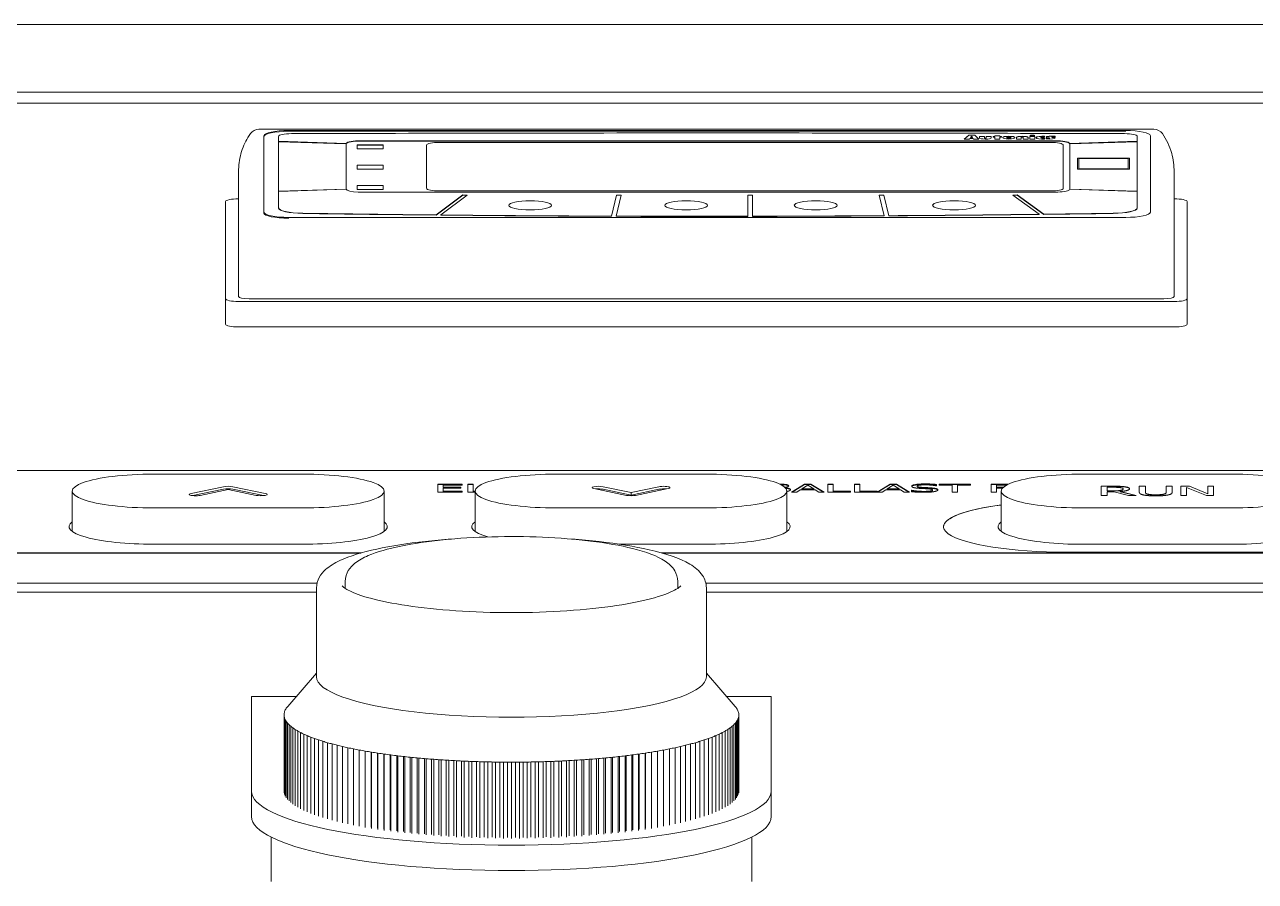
# Model space of a CAD drawing. Header units: millimetres. Extents: x 4969 to 37601, y -771 to 6478.
# Drawn here: x 28546.2 to 28640.9, y 858.5 to 924.4 of the extents above; entities that cross this region are included whole.
import ezdxf

# ---------------------------------------------------------------- set-up
doc = ezdxf.new("R2010")
doc.units = ezdxf.units.MM
doc.header["$LTSCALE"] = 7
doc.header["$MEASUREMENT"] = 0
doc.layers.get('0').update_dxf_attribs({"linetype": 'CONTINUOUS'})
doc.layers.add('REMOTE BOX ASSY(OP)$0$가시적인 것(ISO)', color=3, linetype='CONTINUOUS', lineweight=5)

# ---------------------------------------------------------------- blocks, each defined once
blk = doc.blocks.new('A$C43C71315')
at = {"layer": 'REMOTE BOX ASSY(OP)$0$가시적인 것(ISO)'}
for p, q in [((150, 1089.103), (-550, 1089.103)), ((-525, 1083.905), (125, 1083.905)), ((120.4, 1083.067), (-520.4, 1083.067)), ((-169.444, 1081.05), (-100.556, 1081.05)), ((-167.921, 1080.502), (-167.921, 1080.503)), ((-167.921, 1080.127), (-167.921, 1080.502)), ((-167.921, 1080.118), (-167.921, 1080.127)), ((-162.719, 1079.965), (-167.921, 1080.127)), ((-162.719, 1079.955), (-167.921, 1080.118)), ((-167.921, 1080.09), (-162.742, 1079.929)), ((-167.921, 1076.272), (-167.921, 1080.09)), ((-162.729, 1079.947), (-162.742, 1079.929)), ((-162.729, 1079.937), (-162.719, 1079.955)), ((-162.729, 1076.433), (-162.729, 1079.947)), ((-162.729, 1079.927), (-162.719, 1079.946)), ((-162.719, 1079.965), (-162.719, 1079.955)), ((-162.719, 1079.955), (-162.719, 1079.946)), ((-161.615, 1080.164), (-108.143, 1080.164)), ((-161.615, 1080.144), (-108.143, 1080.144)), ((-108.529, 1080.041), (-155.529, 1080.041)), ((-108.529, 1080.041), (-155.529, 1080.041)), ((-115.152, 1080.298), (-114.807, 1080.597)), ((-114.752, 1080.298), (-115.152, 1080.298)), ((-115.14, 1080.298), (-114.807, 1080.587)), ((-114.807, 1080.597), (-114.333, 1080.597)), ((-114.807, 1080.597), (-114.807, 1080.587)), ((-114.807, 1080.587), (-114.333, 1080.587)), ((-114.719, 1080.336), (-114.752, 1080.298)), ((-114.459, 1080.336), (-114.719, 1080.336)), ((-114.615, 1080.469), (-114.668, 1080.4)), ((-114.668, 1080.4), (-114.668, 1080.39)), ((-114.668, 1080.4), (-114.506, 1080.4)), ((-114.506, 1080.39), (-114.668, 1080.39)), ((-114.574, 1080.526), (-114.579, 1080.526)), ((-114.506, 1080.4), (-114.546, 1080.469)), ((-114.506, 1080.4), (-114.506, 1080.39)), ((-114.431, 1080.298), (-114.459, 1080.336)), ((-114.029, 1080.298), (-114.431, 1080.298)), ((-114.333, 1080.597), (-114.029, 1080.298)), ((-114.333, 1080.597), (-114.333, 1080.587)), ((-114.333, 1080.587), (-114.039, 1080.298)), ((-113.977, 1080.384), (-113.977, 1080.501)), ((-113.977, 1080.501), (-113.603, 1080.501)), ((-113.603, 1080.491), (-113.977, 1080.491)), ((-113.603, 1080.501), (-113.603, 1080.395)), ((-113.603, 1080.385), (-113.603, 1080.395)), ((-113.456, 1080.395), (-113.456, 1080.501)), ((-113.456, 1080.501), (-113.082, 1080.501)), ((-113.082, 1080.491), (-113.456, 1080.491)), ((-113.456, 1080.385), (-113.456, 1080.395)), ((-113.082, 1080.501), (-113.082, 1080.384)), ((-112.936, 1080.439), (-112.936, 1080.501)), ((-112.936, 1080.501), (-112.791, 1080.501)), ((-112.791, 1080.491), (-112.936, 1080.491)), ((-112.791, 1080.439), (-112.936, 1080.439)), ((-112.791, 1080.501), (-112.791, 1080.556)), ((-112.791, 1080.556), (-112.418, 1080.556)), ((-112.418, 1080.546), (-112.791, 1080.546)), ((-112.791, 1080.491), (-112.791, 1080.501)), ((-112.791, 1080.298), (-112.791, 1080.439)), ((-112.418, 1080.298), (-112.791, 1080.298)), ((-112.418, 1080.556), (-112.418, 1080.501)), ((-112.418, 1080.501), (-112.275, 1080.501)), ((-112.418, 1080.491), (-112.418, 1080.501)), ((-112.275, 1080.491), (-112.418, 1080.491)), ((-112.275, 1080.439), (-112.418, 1080.439)), ((-112.418, 1080.439), (-112.418, 1080.298)), ((-112.275, 1080.501), (-112.275, 1080.439)), ((-111.877, 1080.393), (-111.877, 1080.403)), ((-111.576, 1080.393), (-111.576, 1080.403)), ((-111.134, 1080.298), (-111.134, 1080.415)), ((-110.761, 1080.298), (-111.134, 1080.298)), ((-110.761, 1080.405), (-110.761, 1080.298)), ((-110.613, 1080.298), (-110.613, 1080.405)), ((-110.241, 1080.298), (-110.613, 1080.298)), ((-110.241, 1080.415), (-110.241, 1080.298)), ((-110.101, 1080.298), (-110.101, 1080.501)), ((-110.101, 1080.501), (-109.729, 1080.501)), ((-109.729, 1080.491), (-110.101, 1080.491)), ((-109.729, 1080.298), (-110.101, 1080.298)), ((-109.729, 1080.501), (-109.729, 1080.298)), ((-109.248, 1080.395), (-109.248, 1080.405)), ((-108.982, 1080.508), (-108.982, 1080.439)), ((-108.982, 1080.37), (-108.982, 1080.298)), ((-108.859, 1080.303), (-108.859, 1080.369)), ((-108.565, 1080.362), (-108.565, 1080.372)), ((-108.43, 1080.435), (-108.43, 1080.445)), ((-108.151, 1080.507), (-108.151, 1080.451)), ((-101.836, 1080.127), (-107.039, 1079.965)), ((-101.836, 1080.118), (-107.039, 1079.955)), ((-107.039, 1079.955), (-107.039, 1079.965)), ((-107.039, 1079.955), (-107.029, 1079.937)), ((-107.039, 1079.945), (-107.039, 1079.955)), ((-107.039, 1079.945), (-107.029, 1079.928)), ((-107.029, 1079.947), (-107.015, 1079.929)), ((-107.029, 1079.947), (-107.029, 1076.433)), ((-107.015, 1079.929), (-101.836, 1080.09)), ((-101.836, 1080.493), (-101.836, 1080.503)), ((-101.836, 1080.502), (-101.836, 1080.127)), ((-101.836, 1080.118), (-101.836, 1080.127)), ((-101.836, 1080.09), (-101.836, 1076.272)), ((-161.878, 1079.842), (-161.878, 1079.53)), ((-159.878, 1079.842), (-161.878, 1079.842)), ((-159.878, 1079.832), (-161.878, 1079.832)), ((-161.878, 1079.53), (-159.878, 1079.53)), ((-159.878, 1079.53), (-159.878, 1079.842)), ((-156.529, 1079.833), (-156.529, 1076.506)), ((-156.529, 1079.833), (-156.529, 1076.506)), ((-107.529, 1076.506), (-107.529, 1079.833)), ((-107.529, 1076.506), (-107.529, 1079.833)), ((-161.878, 1078.283), (-161.878, 1077.971)), ((-159.878, 1078.283), (-161.878, 1078.283)), ((-159.878, 1078.273), (-161.878, 1078.273)), ((-161.878, 1077.971), (-159.878, 1077.971)), ((-159.878, 1077.971), (-159.878, 1078.283)), ((-106.425, 1077.99), (-106.425, 1078.822)), ((-106.425, 1078.822), (-102.425, 1078.822)), ((-102.425, 1078.812), (-106.425, 1078.812)), ((-102.425, 1077.99), (-106.425, 1077.99)), ((-106.325, 1078.011), (-106.325, 1078.801)), ((-106.325, 1078.801), (-102.525, 1078.801)), ((-106.325, 1078.001), (-106.325, 1078.011)), ((-102.525, 1078.011), (-106.325, 1078.011)), ((-102.525, 1078.001), (-106.325, 1078.001)), ((-102.525, 1078.801), (-102.525, 1078.011)), ((-102.525, 1078.001), (-102.525, 1078.011)), ((-102.425, 1078.822), (-102.425, 1077.99)), ((-171, 1077.766), (-171, 1070.614)), ((-99, 1070.614), (-99, 1077.766)), ((-167.921, 1076.272), (-162.729, 1076.433)), ((-162.729, 1076.431), (-167.921, 1076.27)), ((-167.921, 1076.27), (-167.921, 1076.272)), ((-167.921, 1074.996), (-167.921, 1076.27)), ((-162.729, 1076.433), (-162.729, 1076.431)), ((-161.878, 1076.723), (-161.878, 1076.411)), ((-159.878, 1076.723), (-161.878, 1076.723)), ((-159.878, 1076.713), (-161.878, 1076.713)), ((-161.878, 1076.411), (-159.878, 1076.411)), ((-108.143, 1076.214), (-161.615, 1076.214)), ((-159.878, 1076.411), (-159.878, 1076.723)), ((-155.529, 1076.298), (-108.529, 1076.298)), ((-155.529, 1076.298), (-108.529, 1076.298)), ((-107.029, 1076.433), (-101.836, 1076.272)), ((-107.029, 1076.433), (-107.029, 1076.431)), ((-101.836, 1076.27), (-107.029, 1076.431)), ((-101.836, 1076.272), (-101.836, 1076.27)), ((-101.836, 1076.27), (-101.836, 1074.996)), ((-172, 1068.002), (-172, 1075.487)), ((-153.739, 1075.997), (-155.802, 1074.455)), ((-153.739, 1075.987), (-155.802, 1074.445)), ((-155.441, 1074.451), (-153.399, 1075.977)), ((-153.739, 1075.987), (-153.739, 1075.997)), ((-153.399, 1075.977), (-153.739, 1075.997)), ((-153.411, 1075.968), (-153.739, 1075.987)), ((-141.919, 1075.989), (-142.307, 1074.363)), ((-141.919, 1075.979), (-142.307, 1074.354)), ((-141.954, 1074.362), (-141.567, 1075.985)), ((-141.919, 1075.979), (-141.919, 1075.989)), ((-141.567, 1075.985), (-141.919, 1075.989)), ((-141.569, 1075.975), (-141.919, 1075.979)), ((-131.809, 1075.987), (-131.809, 1074.353)), ((-131.456, 1075.987), (-131.809, 1075.987)), ((-131.456, 1075.977), (-131.809, 1075.977)), ((-131.456, 1074.353), (-131.456, 1075.987)), ((-121.34, 1075.989), (-121.693, 1075.985)), ((-121.693, 1075.985), (-121.309, 1074.395)), ((-121.34, 1075.979), (-121.69, 1075.975)), ((-121.34, 1075.979), (-121.34, 1075.989)), ((-120.957, 1074.397), (-121.34, 1075.989)), ((-120.957, 1074.387), (-121.34, 1075.979)), ((-111.078, 1075.997), (-111.418, 1075.977)), ((-111.418, 1075.977), (-109.397, 1074.505)), ((-111.078, 1075.987), (-111.405, 1075.968)), ((-111.078, 1075.987), (-111.078, 1075.997)), ((-109.036, 1074.509), (-111.078, 1075.997)), ((-109.036, 1074.5), (-111.078, 1075.987)), ((-98, 1075.487), (-98, 1068.002)), ((-167.921, 1074.986), (-167.921, 1074.996)), ((-155.802, 1074.445), (-155.802, 1074.455)), ((-155.441, 1074.441), (-155.441, 1074.451)), ((-142.307, 1074.354), (-142.307, 1074.363)), ((-141.954, 1074.353), (-141.954, 1074.362)), ((-131.809, 1074.343), (-131.809, 1074.353)), ((-131.456, 1074.343), (-131.456, 1074.353)), ((-121.309, 1074.385), (-121.309, 1074.395)), ((-120.957, 1074.387), (-120.957, 1074.397)), ((-109.397, 1074.495), (-109.397, 1074.505)), ((-109.036, 1074.5), (-109.036, 1074.509)), ((-101.836, 1074.986), (-101.836, 1074.996)), ((-171, 1070.614), (-171, 1068.168)), ((-99, 1068.168), (-99, 1070.614)), ((-172, 1068.002), (-172, 1066.046)), ((-99, 1067.794), (-171, 1067.794)), ((-99.8, 1068.002), (-170.2, 1068.002)), ((-98, 1066.046), (-98, 1068.002)), ((-99, 1065.838), (-171, 1065.838)), ((-9.5, 1054.792), (-197.426, 1054.792)), ((-166.05, 1054.506), (-177.55, 1054.506)), ((-135.05, 1054.506), (-146.55, 1054.506)), ((-94.55, 1054.506), (-106.05, 1054.506)), ((-174.654, 1053.02), (-172.154, 1053.54)), ((-174.517, 1052.853), (-172.154, 1053.344)), ((-171.446, 1053.54), (-168.946, 1053.02)), ((-171.446, 1053.344), (-169.083, 1052.853)), ((-155.664, 1053.743), (-153.787, 1053.743)), ((-155.664, 1053.119), (-155.664, 1053.743)), ((-155.664, 1053.713), (-153.787, 1053.713)), ((-155.265, 1053.669), (-155.265, 1053.498)), ((-153.787, 1053.669), (-155.265, 1053.669)), ((-155.265, 1053.498), (-153.886, 1053.498)), ((-155.265, 1053.498), (-155.265, 1053.469)), ((-155.265, 1053.469), (-153.886, 1053.469)), ((-155.265, 1053.424), (-155.265, 1053.193)), ((-153.886, 1053.424), (-155.265, 1053.424)), ((-153.886, 1053.498), (-153.886, 1053.424)), ((-153.787, 1053.743), (-153.787, 1053.669)), ((-153.349, 1053.743), (-152.95, 1053.743)), ((-153.349, 1053.119), (-153.349, 1053.743)), ((-153.349, 1053.713), (-152.95, 1053.713)), ((-152.95, 1053.743), (-152.95, 1053.193)), ((-141.154, 1052.873), (-143.654, 1053.393)), ((-142.946, 1053.54), (-140.8, 1053.093)), ((-142.946, 1053.344), (-140.8, 1052.898)), ((-140.8, 1053.093), (-138.654, 1053.54)), ((-140.8, 1052.898), (-138.654, 1053.344)), ((-137.946, 1053.393), (-140.446, 1052.873)), ((-129.079, 1053.591), (-129.079, 1053.59)), ((-128.975, 1053.717), (-128.975, 1053.688)), ((-128.45, 1053.119), (-127.438, 1053.743)), ((-128.402, 1053.119), (-127.438, 1053.713)), ((-127.202, 1053.658), (-127.664, 1053.364)), ((-127.664, 1053.364), (-127.664, 1053.335)), ((-127.664, 1053.364), (-126.738, 1053.364)), ((-127.664, 1053.335), (-126.738, 1053.335)), ((-127.438, 1053.743), (-126.947, 1053.743)), ((-127.438, 1053.743), (-127.438, 1053.713)), ((-127.438, 1053.713), (-126.947, 1053.713)), ((-126.738, 1053.364), (-127.202, 1053.658)), ((-126.947, 1053.743), (-125.936, 1053.119)), ((-126.947, 1053.743), (-126.947, 1053.713)), ((-126.947, 1053.713), (-125.983, 1053.119)), ((-126.738, 1053.364), (-126.738, 1053.335)), ((-125.651, 1053.743), (-125.253, 1053.743)), ((-125.651, 1053.119), (-125.651, 1053.743)), ((-125.651, 1053.713), (-125.253, 1053.713)), ((-125.253, 1053.743), (-125.253, 1053.193)), ((-123.6, 1053.743), (-123.201, 1053.743)), ((-123.6, 1053.119), (-123.6, 1053.743)), ((-123.6, 1053.713), (-123.201, 1053.713)), ((-123.201, 1053.743), (-123.201, 1053.193)), ((-121.861, 1053.125), (-120.86, 1053.743)), ((-121.823, 1053.119), (-120.86, 1053.713)), ((-120.624, 1053.658), (-121.086, 1053.364)), ((-121.086, 1053.364), (-121.086, 1053.335)), ((-121.086, 1053.364), (-120.159, 1053.364)), ((-121.086, 1053.335), (-120.159, 1053.335)), ((-120.86, 1053.743), (-120.86, 1053.713)), ((-120.86, 1053.743), (-120.369, 1053.743)), ((-120.86, 1053.713), (-120.369, 1053.713)), ((-120.159, 1053.364), (-120.624, 1053.658)), ((-120.369, 1053.743), (-119.357, 1053.119)), ((-120.369, 1053.743), (-120.369, 1053.713)), ((-120.369, 1053.713), (-119.405, 1053.119)), ((-120.159, 1053.364), (-120.159, 1053.335)), ((-118.783, 1053.584), (-118.783, 1053.555)), ((-117.298, 1053.614), (-117.327, 1053.614)), ((-117.298, 1053.713), (-117.298, 1053.614)), ((-117.082, 1053.743), (-114.67, 1053.743)), ((-117.082, 1053.669), (-117.082, 1053.743)), ((-117.082, 1053.713), (-114.67, 1053.713)), ((-116.075, 1053.669), (-117.082, 1053.669)), ((-116.075, 1053.119), (-116.075, 1053.669)), ((-115.676, 1053.669), (-115.676, 1053.119)), ((-114.67, 1053.669), (-115.676, 1053.669)), ((-114.67, 1053.743), (-114.67, 1053.669)), ((-113.078, 1053.743), (-111.742, 1053.743)), ((-113.078, 1053.119), (-113.078, 1053.743)), ((-113.078, 1053.713), (-111.804, 1053.713)), ((-112.679, 1053.669), (-112.679, 1053.493)), ((-111.89, 1053.669), (-112.679, 1053.669)), ((-112.679, 1053.493), (-112.146, 1053.493)), ((-112.679, 1053.493), (-112.679, 1053.464)), ((-112.679, 1053.464), (-112.176, 1053.464)), ((-112.679, 1053.419), (-112.679, 1053.119)), ((-112.215, 1053.419), (-112.679, 1053.419)), ((-104.624, 1053.578), (-103.722, 1053.578)), ((-104.624, 1052.85), (-104.624, 1053.578)), ((-104.624, 1053.568), (-103.722, 1053.568)), ((-103.696, 1053.494), (-104.159, 1053.494)), ((-104.159, 1053.494), (-104.159, 1053.22)), ((-102.919, 1053.372), (-102.919, 1053.363)), ((-101.68, 1053.578), (-101.215, 1053.578)), ((-101.68, 1053.124), (-101.68, 1053.578)), ((-101.68, 1053.568), (-101.215, 1053.568)), ((-101.215, 1053.578), (-101.215, 1053.124)), ((-99.612, 1053.578), (-99.147, 1053.578)), ((-99.612, 1053.121), (-99.612, 1053.578)), ((-99.612, 1053.568), (-99.147, 1053.568)), ((-99.147, 1053.578), (-99.147, 1053.124)), ((-98.481, 1053.578), (-97.82, 1053.578)), ((-98.481, 1052.85), (-98.481, 1053.578)), ((-98.481, 1053.568), (-97.82, 1053.568)), ((-98.047, 1053.477), (-98.047, 1052.85)), ((-96.498, 1052.85), (-98.047, 1053.477)), ((-97.82, 1053.578), (-96.41, 1053.002)), ((-97.82, 1053.578), (-97.82, 1053.568)), ((-97.82, 1053.568), (-96.41, 1052.992)), ((-96.41, 1053.578), (-95.976, 1053.578)), ((-96.41, 1053.002), (-96.41, 1053.578)), ((-96.41, 1053.568), (-95.976, 1053.568)), ((-95.976, 1053.578), (-95.976, 1052.85)), ((-183.8, 1050.096), (-183.8, 1053.206)), ((-171.8, 1053.319), (-173.946, 1052.873)), ((-169.654, 1052.873), (-171.8, 1053.319)), ((-159.8, 1050.096), (-159.8, 1053.206)), ((-153.787, 1053.119), (-155.664, 1053.119)), ((-155.265, 1053.193), (-153.787, 1053.193)), ((-155.265, 1053.193), (-155.265, 1053.163)), ((-155.265, 1053.163), (-153.787, 1053.163)), ((-153.787, 1053.193), (-153.787, 1053.119)), ((-152.8, 1053.119), (-153.349, 1053.119)), ((-152.95, 1053.193), (-152.8, 1053.193)), ((-152.95, 1053.193), (-152.95, 1053.163)), ((-152.95, 1053.163), (-152.8, 1053.163)), ((-152.8, 1050.096), (-152.8, 1053.206)), ((-140.8, 1052.898), (-140.8, 1053.093)), ((-128.8, 1050.096), (-128.8, 1053.206)), ((-128.046, 1053.119), (-128.45, 1053.119)), ((-127.774, 1053.293), (-128.046, 1053.119)), ((-126.629, 1053.293), (-127.774, 1053.293)), ((-126.356, 1053.119), (-126.629, 1053.293)), ((-125.936, 1053.119), (-126.356, 1053.119)), ((-123.913, 1053.119), (-125.651, 1053.119)), ((-125.253, 1053.193), (-123.913, 1053.193)), ((-125.253, 1053.193), (-125.253, 1053.163)), ((-125.253, 1053.163), (-123.913, 1053.163)), ((-123.913, 1053.193), (-123.913, 1053.119)), ((-121.467, 1053.119), (-123.6, 1053.119)), ((-123.201, 1053.193), (-121.861, 1053.193)), ((-123.201, 1053.193), (-123.201, 1053.163)), ((-123.201, 1053.163), (-121.861, 1053.163)), ((-121.861, 1053.193), (-121.861, 1053.125)), ((-121.861, 1053.125), (-121.861, 1053.119)), ((-121.195, 1053.293), (-121.467, 1053.119)), ((-120.05, 1053.293), (-121.195, 1053.293)), ((-119.778, 1053.119), (-120.05, 1053.293)), ((-119.357, 1053.119), (-119.778, 1053.119)), ((-119.221, 1053.261), (-119.192, 1053.261)), ((-119.221, 1053.156), (-119.221, 1053.261)), ((-119.221, 1053.231), (-119.192, 1053.231)), ((-119.192, 1053.261), (-119.192, 1053.231)), ((-117.597, 1053.284), (-117.597, 1053.254)), ((-115.676, 1053.119), (-116.075, 1053.119)), ((-112.679, 1053.119), (-113.078, 1053.119)), ((-112.3, 1050.086), (-112.3, 1053.206)), ((-104.159, 1052.85), (-104.624, 1052.85)), ((-104.159, 1053.22), (-104.159, 1053.211)), ((-104.159, 1053.22), (-103.75, 1053.22)), ((-104.159, 1053.211), (-103.75, 1053.211)), ((-104.159, 1053.14), (-104.159, 1052.85)), ((-103.626, 1053.14), (-104.159, 1053.14)), ((-102.519, 1052.85), (-103.626, 1053.14)), ((-103.16, 1053.167), (-101.915, 1052.85)), ((-103.16, 1053.167), (-103.16, 1053.157)), ((-103.16, 1053.157), (-101.954, 1052.85)), ((-103.118, 1053.258), (-103.118, 1053.248)), ((-101.915, 1052.85), (-102.519, 1052.85)), ((-101.215, 1053.124), (-101.215, 1053.114)), ((-99.612, 1053.121), (-99.612, 1053.111)), ((-98.047, 1052.85), (-98.481, 1052.85)), ((-95.976, 1052.85), (-96.498, 1052.85)), ((-96.41, 1053.002), (-96.41, 1052.992)), ((-177.55, 1051.907), (-166.05, 1051.907)), ((-146.55, 1051.907), (-135.05, 1051.907)), ((-106.05, 1051.907), (-94.55, 1051.907)), ((-166.05, 1049.116), (-177.55, 1049.116)), ((-135.05, 1049.116), (-141.71, 1049.116)), ((-106.05, 1049.106), (-94.55, 1049.106)), ((-199.022, 1048.451), (-161.533, 1048.451)), ((-199.022, 1048.431), (-161.602, 1048.431)), ((-138.467, 1048.451), (-65, 1048.451)), ((-138.398, 1048.431), (-65, 1048.431)), ((-65, 1048.492), (-107.25, 1048.492)), ((-164.958, 1046.123), (-238.101, 1046.123)), ((-165, 1038.912), (-165, 1045.759)), ((-162.8, 1045.718), (-162.8, 1046.248)), ((-137.2, 1045.718), (-137.2, 1046.248)), ((-65, 1046.123), (-135.042, 1046.123)), ((-135, 1038.912), (-135, 1045.759)), ((-165, 1045.41), (-237.919, 1045.41)), ((-65, 1045.41), (-135, 1045.41)), ((-165, 1039.19), (-167.223, 1036.622)), ((-135, 1039.19), (-132.777, 1036.622)), ((-170, 1037.386), (-166.562, 1037.386)), ((-170, 1030.109), (-170, 1037.386)), ((-133.438, 1037.386), (-130, 1037.386)), ((-130, 1037.386), (-130, 1030.109)), ((-167.5, 1030.109), (-167.5, 1035.978)), ((-167.489, 1029.982), (-167.489, 1035.851)), ((-167.457, 1029.855), (-167.457, 1035.724)), ((-167.404, 1029.728), (-167.404, 1035.597)), ((-167.33, 1029.602), (-167.33, 1035.471)), ((-167.234, 1029.477), (-167.234, 1035.346)), ((-132.766, 1029.477), (-132.766, 1035.346)), ((-132.67, 1029.602), (-132.67, 1035.471)), ((-132.596, 1029.728), (-132.596, 1035.597)), ((-132.543, 1029.855), (-132.543, 1035.724)), ((-132.511, 1029.982), (-132.511, 1035.851)), ((-132.5, 1030.109), (-132.5, 1035.978)), ((-167.118, 1029.352), (-167.118, 1035.221)), ((-166.98, 1029.228), (-166.98, 1035.097)), ((-166.822, 1029.106), (-166.822, 1034.975)), ((-166.643, 1028.984), (-166.643, 1034.853)), ((-166.445, 1028.864), (-166.445, 1034.733)), ((-166.226, 1028.746), (-166.226, 1034.615)), ((-165.987, 1028.629), (-165.987, 1034.498)), ((-134.013, 1028.629), (-134.013, 1034.498)), ((-133.774, 1028.746), (-133.774, 1034.615)), ((-133.555, 1028.864), (-133.555, 1034.733)), ((-133.357, 1028.984), (-133.357, 1034.853)), ((-133.178, 1029.106), (-133.178, 1034.975)), ((-133.02, 1029.228), (-133.02, 1035.097)), ((-132.882, 1029.352), (-132.882, 1035.221)), ((-165.729, 1028.514), (-165.729, 1034.383)), ((-165.452, 1028.4), (-165.452, 1034.269)), ((-165.155, 1028.289), (-165.155, 1034.158)), ((-164.841, 1028.181), (-164.841, 1034.049)), ((-164.508, 1028.074), (-164.508, 1033.943)), ((-164.158, 1027.97), (-164.158, 1033.839)), ((-163.79, 1027.869), (-163.79, 1033.737)), ((-163.406, 1027.77), (-163.406, 1033.639)), ((-163.005, 1027.674), (-163.005, 1033.543)), ((-162.588, 1027.581), (-162.588, 1033.45)), ((-137.412, 1027.581), (-137.412, 1033.45)), ((-136.995, 1027.674), (-136.995, 1033.543)), ((-136.594, 1027.77), (-136.594, 1033.639)), ((-136.21, 1027.869), (-136.21, 1033.737)), ((-135.842, 1027.97), (-135.842, 1033.839)), ((-135.492, 1028.074), (-135.492, 1033.943)), ((-135.159, 1028.181), (-135.159, 1034.049)), ((-134.845, 1028.289), (-134.845, 1034.158)), ((-134.548, 1028.4), (-134.548, 1034.269)), ((-134.271, 1028.514), (-134.271, 1034.383)), ((-162.157, 1027.491), (-162.157, 1033.36)), ((-161.71, 1027.405), (-161.71, 1033.274)), ((-161.249, 1027.321), (-161.249, 1033.19)), ((-160.79, 1033.113), (-160.79, 1027.338)), ((-160.774, 1027.241), (-160.774, 1033.11)), ((-160.319, 1033.039), (-160.319, 1027.262)), ((-160.286, 1027.165), (-160.286, 1033.034)), ((-159.835, 1032.968), (-159.835, 1027.188)), ((-159.786, 1027.092), (-159.786, 1032.961)), ((-159.338, 1032.9), (-159.338, 1027.119)), ((-159.274, 1027.023), (-159.274, 1032.892)), ((-158.831, 1032.836), (-158.831, 1027.053)), ((-158.75, 1026.958), (-158.75, 1032.827)), ((-158.313, 1032.776), (-158.313, 1026.991)), ((-158.216, 1026.896), (-158.216, 1032.765)), ((-157.784, 1032.719), (-157.784, 1026.932)), ((-157.671, 1026.838), (-157.671, 1032.707)), ((-157.246, 1032.666), (-157.246, 1026.878)), ((-157.118, 1026.785), (-157.118, 1032.654)), ((-156.699, 1032.616), (-156.699, 1026.827)), ((-156.556, 1026.735), (-156.556, 1032.604)), ((-156.145, 1032.571), (-156.145, 1026.781)), ((-155.985, 1026.69), (-155.985, 1032.558)), ((-155.582, 1032.529), (-155.582, 1026.738)), ((-155.408, 1026.648), (-155.408, 1032.517)), ((-144.592, 1026.648), (-144.592, 1032.517)), ((-144.418, 1032.529), (-144.418, 1026.738)), ((-144.015, 1026.69), (-144.015, 1032.558)), ((-143.855, 1032.571), (-143.855, 1026.781)), ((-143.444, 1026.735), (-143.444, 1032.604)), ((-143.301, 1032.616), (-143.301, 1026.827)), ((-142.882, 1026.785), (-142.882, 1032.654)), ((-142.754, 1032.666), (-142.754, 1026.878)), ((-142.329, 1026.838), (-142.329, 1032.707)), ((-142.216, 1032.719), (-142.216, 1026.932)), ((-141.784, 1026.896), (-141.784, 1032.765)), ((-141.687, 1032.776), (-141.687, 1026.991)), ((-141.25, 1026.958), (-141.25, 1032.827)), ((-141.169, 1032.836), (-141.169, 1027.053)), ((-140.726, 1027.023), (-140.726, 1032.892)), ((-140.662, 1032.9), (-140.662, 1027.119)), ((-140.214, 1027.092), (-140.214, 1032.961)), ((-140.165, 1032.968), (-140.165, 1027.188)), ((-139.714, 1027.165), (-139.714, 1033.034)), ((-139.681, 1033.039), (-139.681, 1027.262)), ((-139.226, 1027.241), (-139.226, 1033.11)), ((-139.21, 1033.113), (-139.21, 1027.338)), ((-138.751, 1027.321), (-138.751, 1033.19)), ((-138.29, 1027.405), (-138.29, 1033.274)), ((-137.843, 1027.491), (-137.843, 1033.36)), ((-155.013, 1032.492), (-155.013, 1026.7)), ((-154.824, 1026.611), (-154.824, 1032.48)), ((-154.438, 1032.458), (-154.438, 1026.665)), ((-154.234, 1026.578), (-154.234, 1032.447)), ((-153.857, 1032.429), (-153.857, 1026.635)), ((-153.638, 1026.55), (-153.638, 1032.419)), ((-153.272, 1032.403), (-153.272, 1026.609)), ((-153.039, 1026.525), (-153.039, 1032.394)), ((-152.682, 1032.382), (-152.682, 1026.588)), ((-152.436, 1026.506), (-152.436, 1032.374)), ((-152.09, 1032.365), (-152.09, 1026.57)), ((-151.829, 1026.49), (-151.829, 1032.359)), ((-151.494, 1032.352), (-151.494, 1026.557)), ((-151.221, 1026.479), (-151.221, 1032.348)), ((-150.897, 1032.344), (-150.897, 1026.549)), ((-150.611, 1026.472), (-150.611, 1032.341)), ((-150.299, 1032.34), (-150.299, 1026.544)), ((-150, 1026.47), (-150, 1032.339)), ((-149.701, 1032.34), (-149.701, 1026.544)), ((-149.389, 1026.472), (-149.389, 1032.341)), ((-149.103, 1032.344), (-149.103, 1026.549)), ((-148.779, 1026.479), (-148.779, 1032.348)), ((-148.506, 1032.352), (-148.506, 1026.557)), ((-148.171, 1026.49), (-148.171, 1032.359)), ((-147.91, 1032.365), (-147.91, 1026.57)), ((-147.564, 1026.506), (-147.564, 1032.374)), ((-147.318, 1032.382), (-147.318, 1026.588)), ((-146.961, 1026.525), (-146.961, 1032.394)), ((-146.728, 1032.403), (-146.728, 1026.609)), ((-146.362, 1026.55), (-146.362, 1032.419)), ((-146.143, 1032.429), (-146.143, 1026.635)), ((-145.766, 1026.578), (-145.766, 1032.447)), ((-145.562, 1032.458), (-145.562, 1026.665)), ((-145.176, 1026.611), (-145.176, 1032.48)), ((-144.987, 1032.492), (-144.987, 1026.7)), ((-170, 1030.109), (-170, 1028.152)), ((-130, 1030.109), (-130, 1028.152)), ((-168.5, 1023.164), (-168.5, 1026.572)), ((-131.5, 1023.164), (-131.5, 1026.572))]:
    blk.add_line(p, q, dxfattribs=at)
for centre, start, end in [((-169.444, 1080.25), 90, 144.50258), ((-100.556, 1080.25), 35.49742, 90)]:
    blk.add_arc(centre, 0.8, start, end, dxfattribs=at)
for centre, major_axis, start_param, end_param in [((-155.529, 1079.833), (-1, 0), 4.712389, 6.283185), ((-155.529, 1079.833), (-1, 0), 4.712389, 6.283185), ((-108.529, 1079.833), (1, 0), 0, 1.570796), ((-108.529, 1079.833), (1, 0), 0, 1.570796), ((-155.529, 1076.506), (-1, 0), 0, 1.570796), ((-155.529, 1076.506), (-1, 0), 0, 1.570796), ((-108.529, 1076.506), (1, 0), 4.712389, 6.283185), ((-108.529, 1076.506), (1, 0), 4.712389, 6.283185), ((-171, 1075.487), (-1, 0), 4.712389, 6.283185), ((-99, 1075.487), (1, 0), 0, 1.570796), ((-171, 1068.002), (-1, 0), 0, 1.570796), ((-170.2, 1068.168), (-0.8, 0), 0, 1.570796), ((-99.8, 1068.168), (0.8, 0), 4.712389, 6.283185), ((-99, 1068.002), (1, 0), 4.712389, 6.283185), ((-171, 1066.046), (-1, 0), 0, 1.570796), ((-99, 1066.046), (1, 0), 4.712389, 6.283185), ((-177.55, 1053.206), (-6.25, 0), 4.712389, 7.853982), ((-166.05, 1053.206), (6.25, 0), 4.712389, 7.853982), ((-146.55, 1053.206), (-6.25, 0), 4.712389, 7.853982), ((-135.05, 1053.206), (6.25, 0), 4.712389, 7.853982), ((-106.05, 1053.206), (-6.25, 0), 4.712389, 7.853982), ((-94.55, 1053.206), (6.25, 0), 4.712389, 7.853982), ((-171.8, 1053.466), (0.5, 0), 0.785398, 2.356194), ((-171.8, 1053.27), (0.5, 0), 0.785398, 2.356194), ((-143.3, 1053.466), (-0.5, 0), 3.926991, 7.068583), ((-143.3, 1053.27), (0.5, 0), 0.785398, 2.019181), ((-138.3, 1053.466), (0.5, 0), 5.497787, 8.63938), ((-138.3, 1053.27), (0.5, 0), 1.122412, 2.356194), ((-174.3, 1052.946), (-0.5, 0), 5.497787, 8.63938), ((-169.3, 1052.946), (0.5, 0), 3.926991, 7.068583), ((-140.8, 1052.946), (-0.5, 0), 0.785398, 2.356194), ((-107.25, 1050.467), (-9.5, 0), 5.272853, 7.853982), ((-107.25, 1050.458), (-9.5, 0), 5.272853, 6.280709), ((-177.55, 1050.467), (-6.5, 0), 6.004938, 7.853982), ((-166.05, 1050.467), (6.5, 0), 4.712389, 6.561432), ((-146.55, 1050.467), (-6.5, 0), 6.004938, 6.911528), ((-135.05, 1050.467), (6.5, 0), 4.712389, 6.561432), ((-106.05, 1050.458), (-6.5, 0), 6.004938, 7.853982), ((-94.55, 1050.458), (6.5, 0), 4.712389, 6.561432), ((-150, 1038.912), (-15, 0), 0, 3.141593), ((-150, 1035.978), (-17.5, 0), 6.178466, 6.213372), ((-150, 1035.978), (-17.5, 0), 6.143559, 6.178466), ((-150, 1035.978), (-17.5, 0), 6.108652, 6.143559), ((-150, 1035.978), (-17.5, 0), 6.105115, 6.108652), ((-150, 1035.978), (17.5, 0), 0.174533, 0.17807), ((-150, 1035.978), (17.5, 0), 0.139626, 0.174533), ((-150, 1035.978), (17.5, 0), 0.10472, 0.139626), ((-150, 1035.978), (17.5, 0), 0.069813, 0.10472), ((-150, 1035.978), (-17.5, 0), 6.248279, 6.283185), ((-150, 1035.978), (-17.5, 0), 0, 0.034907), ((-150, 1035.978), (-17.5, 0), 6.213372, 6.248279), ((-150, 1035.978), (-17.5, 0), 0.034907, 0.069813), ((-150, 1035.978), (-17.5, 0), 0.069813, 0.10472), ((-150, 1035.978), (-17.5, 0), 0.10472, 0.139626), ((-150, 1035.978), (-17.5, 0), 0.139626, 0.174533), ((-150, 1035.978), (-17.5, 0), 0.174533, 0.20944), ((-150, 1035.978), (17.5, 0), 6.073746, 6.108652), ((-150, 1035.978), (17.5, 0), 6.108652, 6.143559), ((-150, 1035.978), (17.5, 0), 6.143559, 6.178466), ((-150, 1035.978), (17.5, 0), 6.178466, 6.213372), ((-150, 1035.978), (17.5, 0), 0.034907, 0.069813), ((-150, 1035.978), (17.5, 0), 6.213372, 6.248279), ((-150, 1035.978), (17.5, 0), 0, 0.034907), ((-150, 1035.978), (17.5, 0), 6.248279, 6.283185), ((-150, 1035.978), (-17.5, 0), 0.20944, 0.244346), ((-150, 1035.978), (-17.5, 0), 0.244346, 0.279253), ((-150, 1035.978), (-17.5, 0), 0.279253, 0.314159), ((-150, 1035.978), (-17.5, 0), 0.314159, 0.349066), ((-150, 1035.978), (-17.5, 0), 0.349066, 0.383972), ((-150, 1035.978), (-17.5, 0), 0.383972, 0.418879), ((-150, 1035.978), (-17.5, 0), 0.418879, 0.453786), ((-150, 1035.978), (-17.5, 0), 2.687807, 2.722714), ((-150, 1035.978), (17.5, 0), 5.864306, 5.899213), ((-150, 1035.978), (17.5, 0), 5.899213, 5.934119), ((-150, 1035.978), (17.5, 0), 5.934119, 5.969026), ((-150, 1035.978), (17.5, 0), 5.969026, 6.003933), ((-150, 1035.978), (17.5, 0), 6.003933, 6.038839), ((-150, 1035.978), (17.5, 0), 6.038839, 6.073746), ((-150, 1035.978), (-17.5, 0), 0.453786, 0.488692), ((-150, 1035.978), (-17.5, 0), 0.488692, 0.523599), ((-150, 1035.978), (-17.5, 0), 0.523599, 0.558505), ((-150, 1035.978), (-17.5, 0), 0.558505, 0.593412), ((-150, 1035.978), (-17.5, 0), 0.593412, 0.628319), ((-150, 1035.978), (-17.5, 0), 0.628319, 0.663225), ((-150, 1035.978), (-17.5, 0), 0.663225, 0.698132), ((-150, 1035.978), (-17.5, 0), 0.698132, 0.733038), ((-150, 1035.978), (-17.5, 0), 0.733038, 0.767945), ((-150, 1035.978), (-17.5, 0), 0.767945, 0.802851), ((-150, 1035.978), (-17.5, 0), 2.338741, 2.373648), ((-150, 1035.978), (-17.5, 0), 2.373648, 2.408554), ((-150, 1035.978), (-17.5, 0), 2.408554, 2.443461), ((-150, 1035.978), (-17.5, 0), 2.443461, 2.478368), ((-150, 1035.978), (-17.5, 0), 2.478368, 2.513274), ((-150, 1035.978), (-17.5, 0), 2.513274, 2.548181), ((-150, 1035.978), (-17.5, 0), 2.548181, 2.583087), ((-150, 1035.978), (-17.5, 0), 2.583087, 2.617994), ((-150, 1035.978), (-17.5, 0), 2.617994, 2.6529), ((-150, 1035.978), (-17.5, 0), 2.6529, 2.687807), ((-150, 1035.978), (-17.5, 0), 0.802851, 0.837758), ((-150, 1035.978), (-17.5, 0), 0.837758, 0.872665), ((-150, 1035.978), (-17.5, 0), 0.872665, 0.907571), ((-150, 1035.978), (-17.5, 0), 0.907571, 0.942478), ((-150, 1035.978), (-17.5, 0), 0.942478, 0.977384), ((-150, 1035.978), (-17.5, 0), 0.977384, 1.012291), ((-150, 1035.978), (-17.5, 0), 1.012291, 1.047198), ((-150, 1035.978), (-17.5, 0), 1.047198, 1.082104), ((-150, 1035.978), (-17.5, 0), 1.082104, 1.117011), ((-150, 1035.978), (-17.5, 0), 1.117011, 1.151917), ((-150, 1035.978), (-17.5, 0), 1.151917, 1.186824), ((-150, 1035.978), (-17.5, 0), 1.186824, 1.22173), ((-150, 1035.978), (-17.5, 0), 1.22173, 1.256637), ((-150, 1035.978), (-17.5, 0), 1.256637, 1.291544), ((-150, 1035.978), (-17.5, 0), 1.850049, 1.884956), ((-150, 1035.978), (-17.5, 0), 1.884956, 1.919862), ((-150, 1035.978), (-17.5, 0), 1.919862, 1.954769), ((-150, 1035.978), (-17.5, 0), 1.954769, 1.989675), ((-150, 1035.978), (-17.5, 0), 1.989675, 2.024582), ((-150, 1035.978), (-17.5, 0), 2.024582, 2.059489), ((-150, 1035.978), (-17.5, 0), 2.059489, 2.094395), ((-150, 1035.978), (-17.5, 0), 2.094395, 2.129302), ((-150, 1035.978), (-17.5, 0), 2.129302, 2.164208), ((-150, 1035.978), (-17.5, 0), 2.164208, 2.199115), ((-150, 1035.978), (-17.5, 0), 2.199115, 2.234021), ((-150, 1035.978), (-17.5, 0), 2.234021, 2.268928), ((-150, 1035.978), (-17.5, 0), 2.268928, 2.303835), ((-150, 1035.978), (-17.5, 0), 2.303835, 2.338741), ((-150, 1035.978), (-17.5, 0), 1.291544, 1.32645), ((-150, 1035.978), (-17.5, 0), 1.32645, 1.361357), ((-150, 1035.978), (-17.5, 0), 1.361357, 1.396263), ((-150, 1035.978), (-17.5, 0), 1.396263, 1.43117), ((-150, 1035.978), (-17.5, 0), 1.43117, 1.466077), ((-150, 1035.978), (-17.5, 0), 1.466077, 1.500983), ((-150, 1035.978), (-17.5, 0), 1.500983, 1.53589), ((-150, 1035.978), (-17.5, 0), 1.53589, 1.570796), ((-150, 1035.978), (-17.5, 0), 1.570796, 1.605703), ((-150, 1035.978), (-17.5, 0), 1.605703, 1.640609), ((-150, 1035.978), (-17.5, 0), 1.640609, 1.675516), ((-150, 1035.978), (-17.5, 0), 1.675516, 1.710423), ((-150, 1035.978), (-17.5, 0), 1.710423, 1.745329), ((-150, 1035.978), (-17.5, 0), 1.745329, 1.780236), ((-150, 1035.978), (-17.5, 0), 1.780236, 1.815142), ((-150, 1035.978), (-17.5, 0), 1.815142, 1.850049), ((-150, 1030.109), (20, 0), 3.141593, 6.283185), ((-150, 1028.152), (20, 0), 3.141593, 6.283185)]:
    blk.add_ellipse(centre, major_axis=major_axis, ratio=0.207912, start_param=start_param, end_param=end_param, dxfattribs=at)
for centre in [(-148.564, 1075.195), (-136.551, 1075.195), (-126.585, 1075.195), (-115.937, 1075.195)]:
    blk.add_ellipse(centre, major_axis=(1.65, 0), ratio=0.207912, dxfattribs=at)
for points, degree, knots in [([(-167.146, 1074.264), (-168.198, 1074.264), (-169.05, 1074.441), (-169.05, 1074.66), (-169.05, 1076.625), (-169.05, 1078.59), (-169.05, 1080.554), (-169.05, 1080.773), (-168.198, 1080.95), (-167.146, 1080.95), (-145.674, 1080.95), (-124.201, 1080.95), (-102.728, 1080.95)], 3, [-4, -4, -4, -4, -3, -3, -3, -2, -2, -2, -1, -1, -1, 0, 0, 0, 0]), ([(-102.728, 1080.891), (-124.201, 1080.891), (-145.674, 1080.891), (-167.146, 1080.891), (-168.198, 1080.891), (-169.05, 1080.714), (-169.05, 1080.496), (-169.05, 1078.531), (-169.05, 1076.566), (-169.05, 1074.601), (-169.05, 1074.382), (-168.198, 1074.205), (-167.146, 1074.205)], 3, [0, 0, 0, 0, 1, 1, 1, 2, 2, 2, 3, 3, 3, 4, 4, 4, 4]), ([(-102.728, 1080.95), (-101.677, 1080.95), (-100.825, 1080.773), (-100.825, 1080.554), (-100.825, 1078.173), (-100.825, 1076.218), (-100.825, 1074.66), (-100.825, 1074.441), (-101.677, 1074.264), (-102.728, 1074.264), (-124.201, 1074.264), (-145.674, 1074.264), (-167.146, 1074.264)], 3, [-8, -8, -8, -8, -7, -7, -7, -6, -6, -6, -5, -5, -5, -4, -4, -4, -4]), ([(-171, 1077.766), (-171, 1078.248), (-170.937, 1078.727), (-170.698, 1079.618), (-170.517, 1080.039), (-170.232, 1080.515), (-170.165, 1080.616), (-170.095, 1080.714)], 3, [0, 0, 0, 0, 0.1472184, 0.1472184, 0.2976385, 0.2976385, 0.3402902, 0.3402902, 0.3402902, 0.3402902]), ([(-166.937, 1080.711), (-156.251, 1080.746), (-145.565, 1080.764), (-124.192, 1080.764), (-113.505, 1080.746), (-102.82, 1080.711)], 3, [0, 0, 0, 0, 3.206041, 3.206041, 6.412081, 6.412081, 6.412081, 6.412081]), ([(-111.727, 1080.294), (-112.048, 1080.294), (-112.195, 1080.344), (-112.195, 1080.403), (-112.195, 1080.461), (-112.048, 1080.512), (-111.727, 1080.512)], 3, [0, 0, 0, 0, 0.5, 0.5, 0.5, 1, 1, 1, 1]), ([(-111.727, 1080.449), (-111.858, 1080.449), (-111.877, 1080.422), (-111.877, 1080.403), (-111.877, 1080.383), (-111.858, 1080.357), (-111.727, 1080.357)], 3, [0, 0, 0, 0, 0.5, 0.5, 0.5, 1, 1, 1, 1]), ([(-111.727, 1080.512), (-111.404, 1080.512), (-111.258, 1080.461), (-111.258, 1080.403), (-111.258, 1080.344), (-111.404, 1080.294), (-111.727, 1080.294)], 3, [0, 0, 0, 0, 0.5, 0.5, 0.5, 1, 1, 1, 1]), ([(-111.727, 1080.357), (-111.596, 1080.357), (-111.576, 1080.383), (-111.576, 1080.403), (-111.576, 1080.422), (-111.596, 1080.449), (-111.727, 1080.449)], 3, [0, 0, 0, 0, 0.5, 0.5, 0.5, 1, 1, 1, 1]), ([(-110.241, 1080.406), (-110.241, 1080.414), (-110.244, 1080.422), (-110.258, 1080.437), (-110.267, 1080.443), (-110.3, 1080.458), (-110.325, 1080.466), (-110.389, 1080.479), (-110.427, 1080.484), (-110.501, 1080.491), (-110.534, 1080.493), (-110.607, 1080.495), (-110.647, 1080.496), (-110.686, 1080.496)], 3, [-0.07108215, -0.07108215, -0.07108215, -0.07108215, -0.0595921, -0.0595921, -0.04925105, -0.04925105, -0.0358371, -0.0358371, -0.02223483, -0.02223483, -0.01177261, -0.01177261, 0, 0, 0, 0]), ([(-109.914, 1080.521), (-110.025, 1080.521), (-110.116, 1080.54), (-110.116, 1080.563), (-110.116, 1080.586), (-110.026, 1080.605), (-109.918, 1080.605)], 3, [0, 0, 0, 0, 0.5, 0.5, 0.5, 1, 1, 1, 1]), ([(-109.918, 1080.605), (-109.806, 1080.605), (-109.713, 1080.587), (-109.713, 1080.564), (-109.713, 1080.541), (-109.8, 1080.521), (-109.914, 1080.521)], 3, [0, 0, 0, 0, 0.5, 0.5, 0.5, 1, 1, 1, 1]), ([(-99.905, 1080.714), (-99.595, 1080.279), (-99.343, 1079.761), (-99.065, 1078.747), (-99, 1078.258), (-99, 1077.766)], 3, [0, 0, 0, 0, 0.1895291, 0.1895291, 0.3397619, 0.3397619, 0.3397619, 0.3397619]), ([(-161.615, 1076.214), (-161.647, 1076.214), (-161.679, 1076.214), (-161.743, 1076.215), (-161.776, 1076.216), (-161.807, 1076.217)], 3, [-0.01934786, -0.01934786, -0.01934786, -0.01934786, -0.00967373, -0.00967373, 0, 0, 0, 0]), ([(-107.959, 1076.217), (-107.989, 1076.216), (-108.02, 1076.215), (-108.081, 1076.214), (-108.112, 1076.214), (-108.143, 1076.214)], 3, [-0.0184631, -0.0184631, -0.0184631, -0.0184631, -0.00923171, -0.00923171, 0, 0, 0, 0]), ([(-107.029, 1076.431), (-107.029, 1076.431), (-107.029, 1076.431), (-107.029, 1076.431), (-107.029, 1076.315), (-107.468, 1076.233), (-107.959, 1076.217)], 3, [0, 0, 0, 0, 0.0000305, 0.0000305, 0.0000305, 1, 1, 1, 1]), ([(-129.352, 1053.74), (-129.313, 1053.739), (-129.121, 1053.734), (-128.975, 1053.717)], 2, [0.799381, 0.799381, 0.799381, 1, 2, 2, 2]), ([(-129.288, 1053.709), (-129.284, 1053.709), (-129.121, 1053.705), (-128.975, 1053.688)], 2, [0.979877, 0.979877, 0.979877, 1, 2, 2, 2]), ([(-129.079, 1053.591), (-129.079, 1053.613), (-129.136, 1053.639), (-129.168, 1053.646)], 2, [0, 0, 0, 1, 1.542984, 1.542984, 1.542984]), ([(-128.975, 1053.688), (-128.812, 1053.67), (-128.678, 1053.618), (-128.666, 1053.588)], 2, [0, 0, 0, 1, 1.800647, 1.800647, 1.800647]), ([(-128.664, 1053.602), (-128.664, 1053.558), (-128.845, 1053.502), (-128.947, 1053.486)], 2, [0, 0, 0, 1, 1.619772, 1.619772, 1.619772]), ([(-128.913, 1053.452), (-128.766, 1053.437), (-128.523, 1053.37), (-128.523, 1053.311)], 2, [0.346747, 0.346747, 0.346747, 1, 2, 2, 2]), ([(-128.885, 1053.42), (-128.756, 1053.405), (-128.541, 1053.346), (-128.525, 1053.296)], 2, [0.409987, 0.409987, 0.409987, 1, 1.876093, 1.876093, 1.876093]), ([(-119.197, 1053.56), (-119.173, 1053.627), (-118.63, 1053.725), (-118.19, 1053.725)], 2, [0.092647, 0.092647, 0.092647, 1, 2, 2, 2]), ([(-117.777, 1053.425), (-117.468, 1053.405), (-117.201, 1053.331), (-117.184, 1053.283)], 2, [0, 0, 0, 1, 1.865222, 1.865222, 1.865222]), ([(-102.831, 1053.53), (-102.647, 1053.505), (-102.439, 1053.429), (-102.435, 1053.375)], 2, [0, 0, 0, 1, 1.957546, 1.957546, 1.957546]), ([(-128.523, 1053.311), (-128.523, 1053.264), (-128.682, 1053.197), (-128.8, 1053.175)], 2, [0, 0, 0, 1, 1.877502, 1.877502, 1.877502]), ([(-137.2, 1046.248), (-137.2, 1046.551), (-137.298, 1046.842), (-137.63, 1047.391), (-137.886, 1047.612), (-138.804, 1048.23), (-139.632, 1048.523), (-141.61, 1049.018), (-142.705, 1049.21), (-145.067, 1049.498), (-146.321, 1049.597), (-148.897, 1049.706), (-150.217, 1049.716), (-152.805, 1049.647), (-154.072, 1049.569), (-156.442, 1049.33), (-157.542, 1049.169), (-159.496, 1048.767), (-160.338, 1048.527), (-161.409, 1048.067), (-161.748, 1047.884), (-162.237, 1047.492), (-162.414, 1047.314), (-162.699, 1046.852), (-162.8, 1046.556), (-162.8, 1046.248)], 3, [0, 0, 0, 0, 0.12492, 0.12492, 0.299812, 0.299812, 0.693378, 0.693378, 1.041061, 1.041061, 1.371063, 1.371063, 1.696968, 1.696968, 2.022558, 2.022558, 2.351049, 2.351049, 2.690885, 2.690885, 2.887309, 2.887309, 3.014451, 3.014451, 3.141593, 3.141593, 3.141593, 3.141593]), ([(-154.626, 1049.509), (-155.309, 1049.46), (-155.976, 1049.4), (-158, 1049.179), (-159.268, 1048.981), (-161.499, 1048.492), (-162.447, 1048.204), (-163.628, 1047.656), (-163.996, 1047.439), (-164.675, 1046.828), (-165, 1046.343), (-165, 1045.759)], 3, [1.902183, 1.902183, 1.902183, 1.902183, 2.054348, 2.054348, 2.381972, 2.381972, 2.720407, 2.720407, 2.914471, 2.914471, 3.141593, 3.141593, 3.141593, 3.141593]), ([(-135, 1045.759), (-135, 1046.108), (-135.122, 1046.441), (-135.545, 1047.086), (-135.883, 1047.347), (-137.053, 1048.043), (-138.097, 1048.389), (-140.524, 1048.945), (-141.825, 1049.156), (-143.934, 1049.392), (-144.644, 1049.457), (-145.374, 1049.509)], 3, [0, 0, 0, 0, 0.135472, 0.135472, 0.336555, 0.336555, 0.737002, 0.737002, 1.076902, 1.076902, 1.239409, 1.239409, 1.239409, 1.239409]), ([(-163.035, 1045.914), (-163.025, 1045.9), (-163.01, 1045.879), (-162.825, 1045.723), (-162.564, 1045.562), (-161.717, 1045.201), (-161.064, 1044.994), (-159.394, 1044.6), (-158.342, 1044.416), (-155.963, 1044.113), (-154.629, 1043.998), (-151.835, 1043.858), (-150.374, 1043.834), (-147.486, 1043.88), (-146.059, 1043.951), (-143.398, 1044.181), (-142.163, 1044.339), (-140.031, 1044.717), (-139.127, 1044.937), (-137.791, 1045.383), (-137.33, 1045.617), (-137.008, 1045.856), (-136.982, 1045.891), (-136.965, 1045.914)], 3, [3.27604, 3.27604, 3.27604, 3.27604, 3.383779, 3.383779, 3.59542, 3.59542, 3.863673, 3.863673, 4.163852, 4.163852, 4.475153, 4.475153, 4.789984, 4.789984, 5.105369, 5.105369, 5.418964, 5.418964, 5.726027, 5.726027, 6.010941, 6.010941, 6.148738, 6.148738, 6.148738, 6.148738])]:
    blk.add_open_spline(points, degree=degree, knots=knots, dxfattribs=at)
for points, degree in [([(-167.921, 1080.502), (-167.923, 1080.616), (-167.484, 1080.709), (-166.937, 1080.711)], 3), ([(-162.719, 1079.965), (-162.669, 1080.085), (-162.148, 1080.164), (-161.615, 1080.164)], 3), ([(-162.719, 1079.946), (-162.669, 1080.066), (-162.148, 1080.144), (-161.615, 1080.144)], 3), ([(-114.579, 1080.526), (-114.59, 1080.507), (-114.6, 1080.488), (-114.615, 1080.469)], 3), ([(-114.546, 1080.469), (-114.558, 1080.488), (-114.565, 1080.507), (-114.574, 1080.526)], 3), ([(-113.531, 1080.294), (-113.819, 1080.294), (-113.977, 1080.327), (-113.977, 1080.384)], 3), ([(-113.603, 1080.395), (-113.603, 1080.37), (-113.595, 1080.359), (-113.531, 1080.359)], 3), ([(-113.531, 1080.349), (-113.595, 1080.349), (-113.603, 1080.36), (-113.603, 1080.385)], 3), ([(-113.531, 1080.359), (-113.464, 1080.359), (-113.456, 1080.369), (-113.456, 1080.395)], 3), ([(-113.456, 1080.385), (-113.456, 1080.359), (-113.464, 1080.349), (-113.531, 1080.349)], 3), ([(-113.082, 1080.384), (-113.082, 1080.322), (-113.256, 1080.294), (-113.531, 1080.294)], 3), ([(-111.727, 1080.502), (-112.039, 1080.502), (-112.186, 1080.454), (-112.194, 1080.398)], 3), ([(-111.727, 1080.347), (-111.858, 1080.347), (-111.877, 1080.373), (-111.877, 1080.393)], 3), ([(-111.258, 1080.398), (-111.266, 1080.454), (-111.413, 1080.502), (-111.727, 1080.502)], 3), ([(-111.576, 1080.393), (-111.576, 1080.373), (-111.596, 1080.347), (-111.727, 1080.347)], 3), ([(-111.134, 1080.415), (-111.134, 1080.477), (-110.96, 1080.506), (-110.686, 1080.506)], 3), ([(-110.686, 1080.496), (-110.96, 1080.496), (-111.134, 1080.468), (-111.134, 1080.406)], 3), ([(-110.686, 1080.441), (-110.752, 1080.441), (-110.761, 1080.43), (-110.761, 1080.405)], 3), ([(-110.686, 1080.506), (-110.397, 1080.506), (-110.241, 1080.473), (-110.241, 1080.415)], 3), ([(-110.613, 1080.405), (-110.613, 1080.43), (-110.621, 1080.441), (-110.686, 1080.441)], 3), ([(-109.918, 1080.595), (-110.018, 1080.595), (-110.103, 1080.579), (-110.114, 1080.558)], 3), ([(-109.714, 1080.559), (-109.726, 1080.58), (-109.813, 1080.595), (-109.918, 1080.595)], 3), ([(-109.622, 1080.404), (-109.622, 1080.501), (-109.223, 1080.521), (-108.982, 1080.508)], 3), ([(-108.982, 1080.498), (-109.219, 1080.511), (-109.609, 1080.492), (-109.622, 1080.399)], 3), ([(-108.982, 1080.298), (-109.26, 1080.288), (-109.622, 1080.308), (-109.622, 1080.404)], 3), ([(-108.982, 1080.439), (-109.095, 1080.446), (-109.248, 1080.442), (-109.248, 1080.405)], 3), ([(-109.248, 1080.405), (-109.248, 1080.379), (-109.126, 1080.367), (-108.982, 1080.37)], 3), ([(-108.982, 1080.36), (-109.126, 1080.357), (-109.248, 1080.37), (-109.248, 1080.395)], 3), ([(-108.86, 1080.453), (-108.86, 1080.511), (-108.479, 1080.528), (-108.151, 1080.507)], 3), ([(-108.565, 1080.372), (-108.565, 1080.393), (-108.86, 1080.393), (-108.86, 1080.453)], 3), ([(-108.151, 1080.497), (-108.47, 1080.518), (-108.84, 1080.502), (-108.859, 1080.448)], 3), ([(-108.859, 1080.369), (-108.736, 1080.358), (-108.565, 1080.356), (-108.565, 1080.372)], 3), ([(-108.148, 1080.365), (-108.148, 1080.303), (-108.492, 1080.277), (-108.859, 1080.303)], 3), ([(-108.565, 1080.362), (-108.565, 1080.346), (-108.736, 1080.349), (-108.859, 1080.359)], 3), ([(-108.151, 1080.451), (-108.285, 1080.459), (-108.43, 1080.458), (-108.43, 1080.445)], 3), ([(-108.43, 1080.445), (-108.43, 1080.417), (-108.148, 1080.424), (-108.148, 1080.365)], 3), ([(-108.149, 1080.361), (-108.164, 1080.414), (-108.43, 1080.408), (-108.43, 1080.435)], 3), ([(-108.143, 1080.164), (-107.61, 1080.164), (-107.089, 1080.085), (-107.039, 1079.965)], 3), ([(-108.143, 1080.144), (-107.61, 1080.144), (-107.089, 1080.066), (-107.039, 1079.945)], 3), ([(-102.82, 1080.711), (-102.272, 1080.709), (-101.833, 1080.616), (-101.836, 1080.502)], 3), ([(-101.836, 1080.493), (-101.836, 1080.493), (-101.836, 1080.492), (-101.836, 1080.492)], 3), ([(-161.807, 1076.217), (-162.296, 1076.234), (-162.729, 1076.315), (-162.729, 1076.431)], 3), ([(-166.063, 1074.581), (-167.11, 1074.596), (-167.921, 1074.778), (-167.921, 1074.996)], 3), ([(-166.063, 1074.571), (-167.11, 1074.587), (-167.921, 1074.768), (-167.921, 1074.986)], 3), ([(-155.802, 1074.455), (-159.222, 1074.489), (-162.643, 1074.53), (-166.063, 1074.581)], 3), ([(-155.802, 1074.445), (-159.222, 1074.479), (-162.643, 1074.52), (-166.063, 1074.571)], 3), ([(-142.307, 1074.363), (-146.685, 1074.379), (-151.063, 1074.408), (-155.441, 1074.451)], 3), ([(-142.307, 1074.354), (-146.685, 1074.369), (-151.063, 1074.398), (-155.441, 1074.441)], 3), ([(-131.809, 1074.353), (-135.191, 1074.348), (-138.573, 1074.351), (-141.954, 1074.362)], 3), ([(-131.809, 1074.343), (-135.191, 1074.338), (-138.573, 1074.341), (-141.954, 1074.353)], 3), ([(-121.309, 1074.395), (-124.692, 1074.373), (-128.074, 1074.359), (-131.456, 1074.353)], 3), ([(-121.309, 1074.385), (-124.692, 1074.363), (-128.074, 1074.349), (-131.456, 1074.343)], 3), ([(-109.397, 1074.505), (-113.25, 1074.458), (-117.103, 1074.422), (-120.957, 1074.397)], 3), ([(-109.397, 1074.495), (-113.25, 1074.449), (-117.103, 1074.413), (-120.957, 1074.387)], 3), ([(-103.694, 1074.581), (-105.475, 1074.555), (-107.255, 1074.531), (-109.036, 1074.509)], 3), ([(-103.694, 1074.571), (-105.475, 1074.545), (-107.255, 1074.522), (-109.036, 1074.5)], 3), ([(-101.836, 1074.996), (-101.836, 1074.778), (-102.647, 1074.596), (-103.694, 1074.581)], 3), ([(-101.836, 1074.986), (-101.836, 1074.768), (-102.647, 1074.587), (-103.694, 1074.571)], 3), ([(-129.079, 1053.59), (-129.079, 1053.59), (-129.079, 1053.591)], 2), ([(-128.975, 1053.717), (-128.812, 1053.7), (-128.664, 1053.642), (-128.664, 1053.602)], 2), ([(-119.199, 1053.575), (-119.199, 1053.651), (-118.63, 1053.754), (-118.19, 1053.754)], 2), ([(-119.005, 1053.463), (-119.097, 1053.483), (-119.199, 1053.539), (-119.199, 1053.575)], 2), ([(-118.509, 1053.408), (-118.664, 1053.416), (-118.91, 1053.442), (-119.005, 1053.463)], 2), ([(-118.164, 1053.682), (-118.441, 1053.682), (-118.783, 1053.628), (-118.783, 1053.584)], 2), ([(-118.783, 1053.584), (-118.783, 1053.545), (-118.582, 1053.498), (-118.392, 1053.487)], 2), ([(-118.783, 1053.555), (-118.783, 1053.515), (-118.582, 1053.468), (-118.392, 1053.458)], 2), ([(-117.967, 1053.379), (-118.105, 1053.387), (-118.336, 1053.399), (-118.509, 1053.408)], 2), ([(-118.392, 1053.487), (-118.266, 1053.48), (-117.899, 1053.462), (-117.777, 1053.454)], 2), ([(-118.392, 1053.458), (-118.266, 1053.451), (-117.899, 1053.432), (-117.777, 1053.425)], 2), ([(-118.19, 1053.754), (-117.937, 1053.754), (-117.49, 1053.733), (-117.298, 1053.713)], 2), ([(-118.19, 1053.725), (-117.937, 1053.725), (-117.49, 1053.704), (-117.298, 1053.684)], 2), ([(-117.327, 1053.614), (-117.471, 1053.642), (-117.918, 1053.682), (-118.164, 1053.682)], 2), ([(-117.597, 1053.284), (-117.597, 1053.321), (-117.775, 1053.368), (-117.967, 1053.379)], 2), ([(-117.777, 1053.454), (-117.468, 1053.434), (-117.181, 1053.355), (-117.181, 1053.297)], 2), ([(-103.722, 1053.578), (-103.421, 1053.578), (-103.016, 1053.564), (-102.831, 1053.539)], 2), ([(-103.722, 1053.568), (-103.421, 1053.568), (-103.016, 1053.554), (-102.831, 1053.53)], 2), ([(-103.141, 1053.469), (-103.24, 1053.483), (-103.504, 1053.494), (-103.696, 1053.494)], 2), ([(-102.434, 1053.38), (-102.434, 1053.3), (-102.826, 1053.193), (-103.16, 1053.167)], 2), ([(-102.919, 1053.372), (-102.919, 1053.404), (-103.027, 1053.453), (-103.141, 1053.469)], 2), ([(-103.118, 1053.258), (-103.016, 1053.278), (-102.919, 1053.335), (-102.919, 1053.372)], 2), ([(-103.118, 1053.248), (-103.016, 1053.268), (-102.919, 1053.325), (-102.919, 1053.363)], 2), ([(-102.831, 1053.539), (-102.647, 1053.515), (-102.434, 1053.437), (-102.434, 1053.38)], 2), ([(-118.236, 1053.108), (-118.562, 1053.108), (-119.019, 1053.136), (-119.221, 1053.156)], 2), ([(-119.192, 1053.261), (-118.995, 1053.222), (-118.497, 1053.18), (-118.266, 1053.18)], 2), ([(-119.192, 1053.231), (-118.995, 1053.193), (-118.497, 1053.15), (-118.266, 1053.15)], 2), ([(-118.266, 1053.18), (-117.935, 1053.18), (-117.597, 1053.237), (-117.597, 1053.284)], 2), ([(-118.266, 1053.15), (-117.935, 1053.15), (-117.597, 1053.207), (-117.597, 1053.254)], 2), ([(-117.454, 1053.165), (-117.597, 1053.137), (-117.962, 1053.108), (-118.236, 1053.108)], 2), ([(-117.181, 1053.297), (-117.181, 1053.26), (-117.325, 1053.189), (-117.454, 1053.165)], 2), ([(-103.75, 1053.22), (-103.549, 1053.22), (-103.228, 1053.235), (-103.118, 1053.258)], 2), ([(-103.75, 1053.211), (-103.549, 1053.211), (-103.228, 1053.225), (-103.118, 1053.248)], 2), ([(-101.345, 1052.902), (-101.53, 1052.94), (-101.68, 1053.046), (-101.68, 1053.124)], 2), ([(-100.415, 1052.835), (-100.724, 1052.835), (-101.184, 1052.868), (-101.345, 1052.902)], 2), ([(-101.215, 1053.124), (-101.215, 1053.073), (-101.152, 1053.004), (-101.064, 1052.977)], 2), ([(-101.215, 1053.114), (-101.215, 1053.063), (-101.152, 1052.995), (-101.064, 1052.967)], 2), ([(-101.064, 1052.977), (-100.971, 1052.947), (-100.647, 1052.917), (-100.415, 1052.917)], 2), ([(-101.064, 1052.967), (-100.971, 1052.937), (-100.647, 1052.907), (-100.415, 1052.907)], 2), ([(-100.415, 1052.917), (-100.196, 1052.917), (-99.856, 1052.947), (-99.763, 1052.977)], 2), ([(-100.415, 1052.907), (-100.196, 1052.907), (-99.856, 1052.937), (-99.763, 1052.967)], 2), ([(-99.482, 1052.902), (-99.649, 1052.868), (-100.092, 1052.835), (-100.415, 1052.835)], 2), ([(-99.763, 1052.977), (-99.675, 1053.004), (-99.612, 1053.072), (-99.612, 1053.121)], 2), ([(-99.763, 1052.967), (-99.675, 1052.995), (-99.612, 1053.062), (-99.612, 1053.111)], 2), ([(-99.147, 1053.124), (-99.147, 1053.048), (-99.295, 1052.939), (-99.482, 1052.902)], 2)]:
    blk.add_open_spline(points, degree=degree, dxfattribs=at)

msp = doc.modelspace()

# ---------------------------------------------------------------- block references
msp.add_blockref('A$C43C71315', (28733.672, -164.706, -0.01))

doc.saveas('drawing.dxf')
